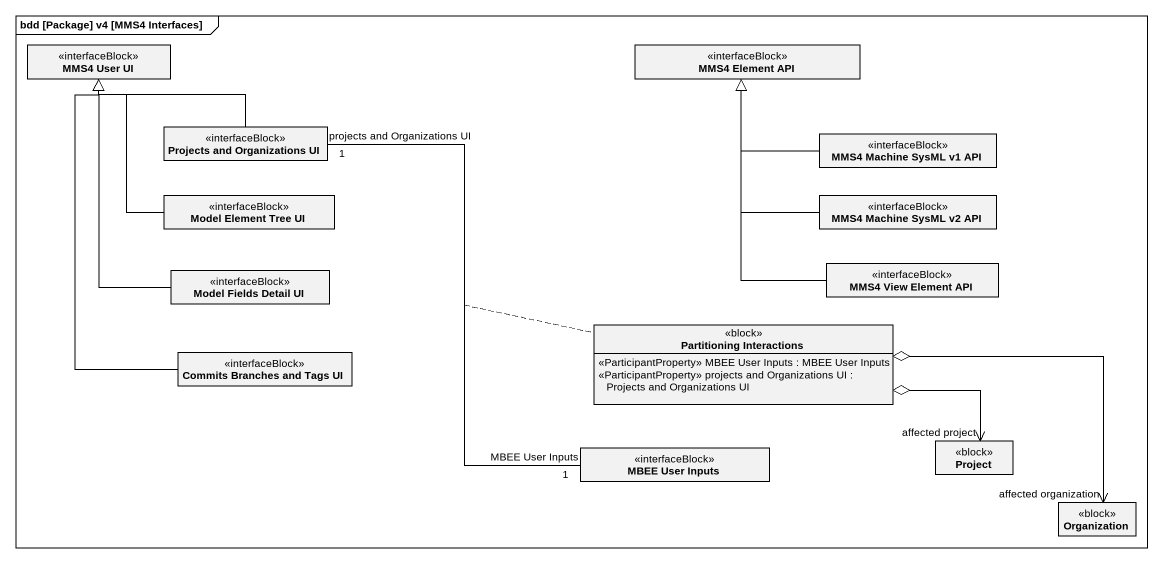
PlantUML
@startuml
mainframe bdd [Package] v4 [MMS4 Interfaces]
hide circle
hide empty members
class "MMS4 User UI" as MMS4_User_UI <<interfaceBlock>>
class "MMS4 Element API" as MMS4_Element_API <<interfaceBlock>>
class "Projects and Organizations UI" as Projects_and_Organizations <<interfaceBlock>>
class "MMS4 Machine SysML v1 API" as MMS4_Machine_SysML_v1_API <<interfaceBlock>>
class "Model Element Tree UI" as Model_Element_Tree_UI <<interfaceBlock>>
class "MMS4 Machine SysML v2 API" as MMS4_Machine_SysML_v2_API <<interfaceBlock>>
class "Model Fields Detail UI" as Model_Fields_Detail_UI <<interfaceBlock>>
class "MMS4 View Element API" as MMS4_View_Element_API <<interfaceBlock>>
class "Commits Branches and Tags UI" as Commits_Branches_and_Tags_UI <<interfaceBlock>>
class "Partitioning Interactions" as Partitioning_Interactions <<block>> {
  <<ParticipantProperty>> MBEE User Inputs : MBEE User Inputs
  <<ParticipantProperty>> projects and Organizations UI : Projects and Organizations UI
}
class "MBEE User Inputs" as MBEE_User_Inputs <<interfaceBlock>>
class Project <<block>>
class Organization <<block>>
Projects_and_Organizations -left-|> MMS4_User_UI
Projects_and_Organizations "1\nprojects and Organizations UI" -- "1\nMBEE User Inputs" MBEE_User_Inputs
(Projects_and_Organizations, MBEE_User_Inputs) .. Partitioning_Interactions
MMS4_Machine_SysML_v1_API -left-|> MMS4_Element_API
Model_Element_Tree_UI -up-|> MMS4_User_UI
MMS4_Machine_SysML_v2_API -up-|> MMS4_Element_API
Model_Fields_Detail_UI -up-|> MMS4_User_UI
MMS4_View_Element_API -up-|> MMS4_Element_API
Commits_Branches_and_Tags_UI -up-|> MMS4_User_UI
Partitioning_Interactions o-right-> "affected project" Project
Partitioning_Interactions o-right-> "affected organization" Organization
@enduml
